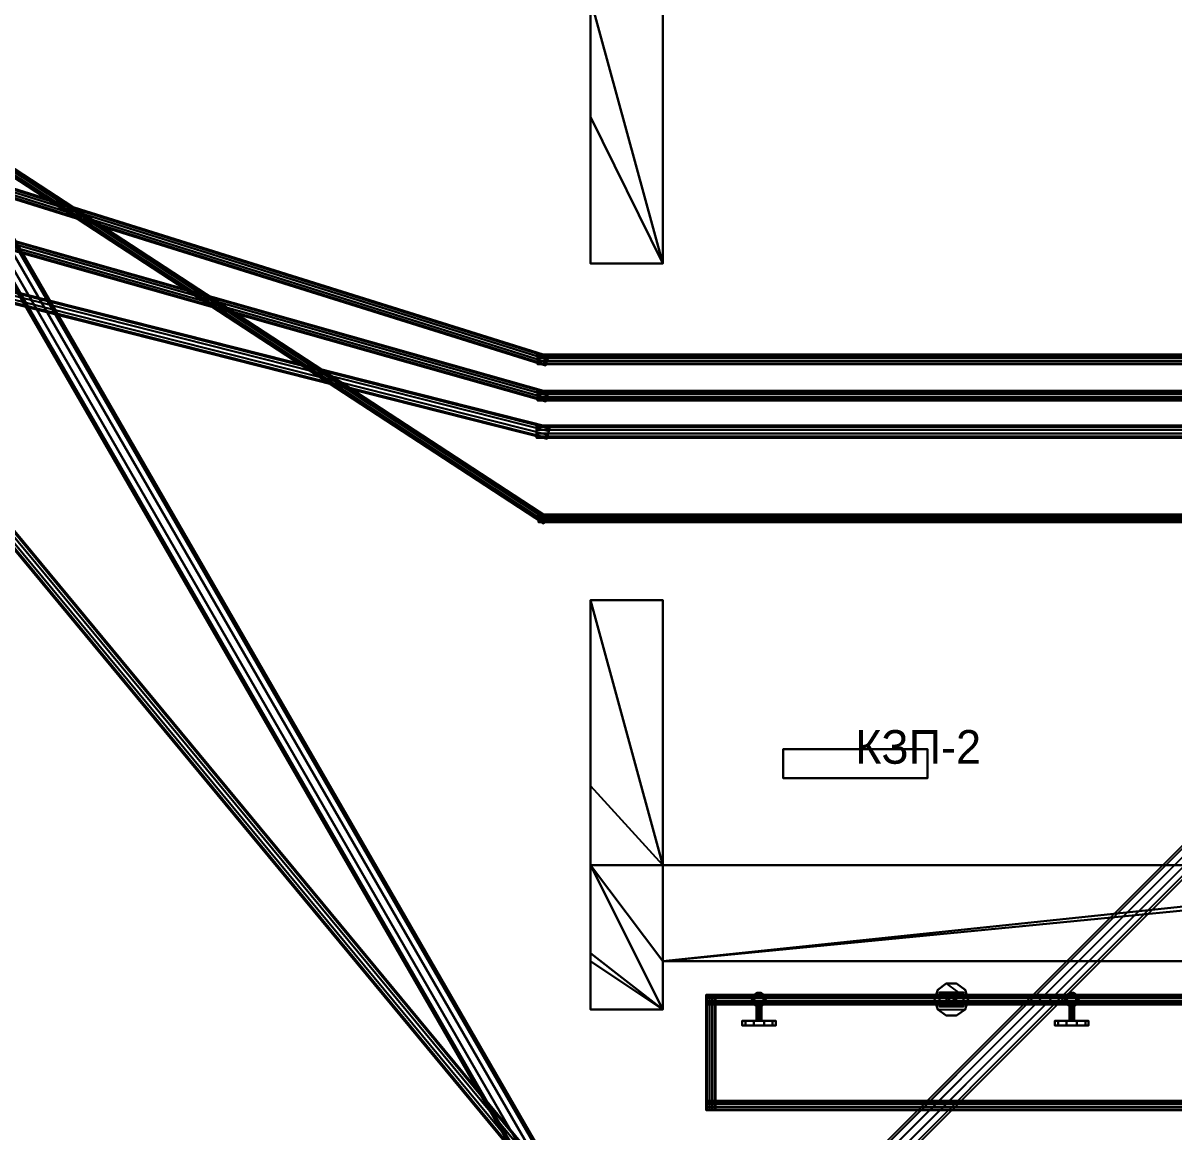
# Model space of a CAD drawing. Header units: millimetres. Extents: x -396 to 23232, y -842 to 31800.
# Drawn here: x 18453 to 20842, y 26345 to 28649 of the extents above; entities that cross this region are included whole.
import ezdxf

# ---------------------------------------------------------------- set-up
doc = ezdxf.new("R2010")
doc.units = ezdxf.units.MM
doc.layers.add('АР_3D_стены', color=8, linetype='Continuous')
doc.layers.add('ВК_3D_Марки', color=7, linetype='Continuous')
for name, color, linetype, true_color in [('ВК_3D_Арматура', 42, 'Continuous', 0xb48c3c), ('ВК_3D_В1', 4, 'Continuous', 0x06b6d4), ('ВК_3D_К1', 30, 'Continuous', 0xc2410c), ('ВК_3D_Оборудование', 9, 'Continuous', 0xe2e8f0), ('ВК_3D_Т3', 3, 'Continuous', 0x16a34a), ('ВК_3D_Т4', 82, 'Continuous', 0x84cc16)]:
    doc.layers.add(name, color=color, linetype=linetype, true_color=true_color)

msp = doc.modelspace()

# ---------------------------------------------------------------- texts
at = {"layer": 'ВК_3D_Марки'}
msp.add_text('КЗП-2', height=70, dxfattribs=at).set_placement((20182, 27110, 1620))

# ---------------------------------------------------------------- meshes
at = {"layer": 'АР_3D_стены'}
mesh = msp.add_polyface(dxfattribs=at)
corners = [(17832.2, 28349.6), (17632.2, 28349.6), (17632.2, 28399.6), (17632.2, 28399.6, 3000), (17632.2, 28349.6, 3000), (17832.2, 28349.6, 3000), (18532.2, 28849.6), (18532.2, 28699.6), (18412.2, 28699.6), (18412.2, 28699.6, 3000), (18532.2, 28699.6, 3000), (18532.2, 28849.6, 3000), (23232.2, 30449.6), (22832.2, 30449.6), (22832.2, 30451.4), (22832.2, 30451.4, 3000), (22832.2, 30449.6, 3000), (23232.2, 30449.6, 3000), (17632.2, 31799.6), (17832.2, 31799.6), (17832.2, 31799.6, 3000), (17632.2, 31799.6, 3000), (17832.2, 28699.6), (17832.2, 28699.6, 3000), (22832.2, 31399.6), (22832.2, 31399.6, 3000), (17832.2, 28849.6), (17832.2, 28849.6, 3000), (23232.2, 31799.6), (23232.2, 31799.6, 3000), (19357, 31399.6), (19357, 31399.6, 3000), (17832.2, 31399.6), (17832.2, 31399.6, 3000), (19279, 31399.6), (19279, 31399.6, 3000), (22832.2, 31799.6), (22832.2, 31799.6, 3000)]
mesh.append_faces([[corners[k] for k in face] for face in [(0, 1, 2), (3, 4, 5), (6, 7, 8), (9, 10, 11), (12, 13, 14), (15, 16, 17), (2, 18, 19), (20, 21, 3), (22, 0, 2), (3, 5, 23), (6, 8, 22), (23, 9, 11), (12, 14, 24), (25, 15, 17), (26, 6, 22), (23, 11, 27), (28, 12, 24), (25, 17, 29), (26, 22, 2), (3, 23, 27), (28, 24, 30), (31, 25, 29), (32, 26, 2), (3, 27, 33), (28, 30, 34), (35, 31, 29), (32, 2, 19), (20, 3, 33), (28, 34, 32), (33, 35, 29), (19, 28, 32), (33, 29, 20), (2, 18, 21, 3), (18, 19, 20, 21), (19, 36, 37, 20), (36, 36, 37, 37), (36, 28, 29, 37), (28, 12, 17, 29), (12, 13, 16, 17), (13, 14, 15, 16), (14, 24, 25, 15), (24, 30, 31, 25), (30, 34, 35, 31), (34, 32, 33, 35), (32, 26, 27, 33), (26, 6, 11, 27), (6, 7, 10, 11), (7, 8, 9, 10), (8, 22, 23, 9), (22, 0, 5, 23), (0, 1, 4, 5), (1, 2, 3, 4)]])
mesh = msp.add_polyface(dxfattribs=at)
corners = [(19782.2, 28149.6), (19632.2, 28149.6), (19632.2, 28453.9), (19632.2, 28453.9, 3000), (19632.2, 28149.6, 3000), (19782.2, 28149.6, 3000), (23232.2, 28199.6), (22832.2, 28199.6), (22832.2, 28269.6), (22832.2, 28269.6, 3000), (22832.2, 28199.6, 3000), (23232.2, 28199.6, 3000), (22832.2, 28849.6), (22832.2, 29449.6), (23232.2, 29449.6), (23232.2, 29449.6, 3000), (22832.2, 29449.6, 3000), (22832.2, 28849.6, 3000), (19432.2, 28699.6), (19432.2, 28849.6), (19432.2, 28849.6, 3000), (19432.2, 28699.6, 3000), (19632.2, 28699.6), (19632.2, 28699.6, 3000), (19782.2, 28699.6), (19782.2, 28699.6, 3000), (22556.9, 28699.6), (22556.9, 28699.6, 3000), (22832.2, 28699.6), (22832.2, 28699.6, 3000), (23232.2, 28699.6), (23232.2, 28699.6, 3000)]
mesh.append_faces([[corners[k] for k in face] for face in [(0, 1, 2), (3, 4, 5), (6, 7, 8), (9, 10, 11), (12, 13, 14), (15, 16, 17), (18, 19, 12), (17, 20, 21), (0, 2, 22), (23, 3, 5), (22, 18, 12), (17, 21, 23), (24, 0, 22), (23, 5, 25), (24, 22, 12), (17, 23, 25), (26, 24, 12), (17, 25, 27), (14, 6, 8), (9, 11, 15), (28, 26, 12), (17, 27, 29), (14, 8, 28), (29, 9, 15), (28, 12, 14), (15, 17, 29), (2, 22, 23, 3), (22, 18, 21, 23), (18, 19, 20, 21), (19, 12, 17, 20), (12, 13, 16, 17), (13, 14, 15, 16), (14, 30, 31, 15), (30, 30, 31, 31), (30, 6, 11, 31), (6, 7, 10, 11), (7, 8, 9, 10), (8, 28, 29, 9), (28, 28, 29, 29), (28, 26, 27, 29), (26, 24, 25, 27), (24, 0, 5, 25), (0, 1, 4, 5), (1, 2, 3, 4)]])
mesh = msp.add_polyface(dxfattribs=at)
corners = [(19782.2, 26599.6), (19632.2, 26599.6), (19632.2, 26699.6), (19632.2, 26699.6, 3000), (19632.2, 26599.6, 3000), (19782.2, 26599.6, 3000), (21832.2, 26899.6), (21832.2, 26699.6), (19782.2, 26699.6), (19782.2, 26699.6, 3000), (21832.2, 26699.6, 3000), (21832.2, 26899.6, 3000), (22832.2, 27349.6), (22832.2, 27299.6), (22556.9, 27299.6), (22556.9, 27299.6, 3000), (22832.2, 27299.6, 3000), (22832.2, 27349.6, 3000), (21682.2, 27064.2), (21682.2, 27349.6), (21832.2, 27349.6), (21832.2, 27349.6, 3000), (21682.2, 27349.6, 3000), (21682.2, 27064.2, 3000), (19632.2, 27449.6), (19782.2, 27449.6), (19782.2, 26899.6), (19782.2, 26899.6, 3000), (19782.2, 27449.6, 3000), (19632.2, 27449.6, 3000), (19632.2, 26716.8), (19632.2, 26716.8, 3000), (22244.7, 27299.6), (22244.7, 27299.6, 3000), (21682.2, 26899.6), (21682.2, 26899.6, 3000), (19632.2, 27064.2), (19632.2, 27064.2, 3000), (19632.2, 26899.6), (19632.2, 26899.6, 3000), (21832.2, 27299.6), (21832.2, 27299.6, 3000)]
mesh.append_faces([[corners[k] for k in face] for face in [(0, 1, 2), (3, 4, 5), (6, 7, 8), (9, 10, 11), (12, 13, 14), (15, 16, 17), (18, 19, 20), (21, 22, 23), (24, 25, 26), (27, 28, 29), (0, 2, 30), (31, 3, 5), (12, 14, 32), (33, 15, 17), (34, 18, 20), (21, 23, 35), (36, 24, 26), (27, 29, 37), (0, 30, 38), (39, 31, 5), (12, 32, 40), (41, 33, 17), (38, 36, 26), (27, 37, 39), (8, 0, 38), (39, 5, 9), (20, 12, 40), (41, 17, 21), (8, 38, 26), (27, 39, 9), (34, 20, 40), (41, 21, 35), (8, 26, 34), (35, 27, 9), (34, 40, 6), (11, 41, 35), (6, 8, 34), (35, 9, 11), (36, 24, 29, 37), (24, 25, 28, 29), (25, 26, 27, 28), (26, 34, 35, 27), (34, 18, 23, 35), (18, 19, 22, 23), (19, 20, 21, 22), (20, 12, 17, 21), (12, 13, 16, 17), (13, 14, 15, 16), (14, 32, 33, 15), (32, 40, 41, 33), (40, 6, 11, 41), (6, 7, 10, 11), (7, 8, 9, 10), (8, 0, 5, 9), (0, 1, 4, 5), (1, 2, 3, 4), (2, 30, 31, 3), (30, 38, 39, 31), (38, 36, 37, 39)]])
at = {"layer": 'ВК_3D_Арматура', "true_color": 0x84cc16}
mesh = msp.add_polyface(dxfattribs=at)
corners = [(20417, 26620, 294), (20410.3, 26640.6, 294), (20410.3, 26640.6, 304), (20417, 26620, 304), (20392.8, 26653.3, 294), (20392.8, 26653.3, 304), (20371.2, 26653.3, 294), (20371.2, 26653.3, 304), (20353.7, 26640.6, 294), (20353.7, 26640.6, 304), (20347, 26620, 294), (20347, 26620, 304), (20353.7, 26599.4, 294), (20353.7, 26599.4, 304), (20371.2, 26586.7, 294), (20371.2, 26586.7, 304), (20392.8, 26586.7, 294), (20392.8, 26586.7, 304), (20410.3, 26599.4, 294), (20410.3, 26599.4, 304)]
mesh.append_faces([[corners[k] for k in face] for face in [(0, 1, 2, 3), (1, 4, 5, 2), (4, 6, 7, 5), (6, 8, 9, 7), (8, 10, 11, 9), (10, 12, 13, 11), (12, 14, 15, 13), (14, 16, 17, 15), (16, 18, 19, 17), (18, 0, 3, 19), (18, 16, 14, 12), (3, 2, 5, 7)]])
at = {"layer": 'ВК_3D_Арматура', "true_color": 0xbf9142}
mesh = msp.add_polyface(dxfattribs=at)
corners = [(19996.5, 26620, 225), (19993.7, 26628.5, 225), (19993.7, 26628.5, 275), (19996.5, 26620, 275), (19986.5, 26633.8, 225), (19986.5, 26633.8, 275), (19977.5, 26633.8, 225), (19977.5, 26633.8, 275), (19970.3, 26628.5, 225), (19970.3, 26628.5, 275), (19967.5, 26620, 225), (19967.5, 26620, 275), (19970.3, 26611.5, 225), (19970.3, 26611.5, 275), (19977.5, 26606.2, 225), (19977.5, 26606.2, 275), (19986.5, 26606.2, 225), (19986.5, 26606.2, 275), (19993.7, 26611.5, 225), (19993.7, 26611.5, 275)]
mesh.append_faces([[corners[k] for k in face] for face in [(0, 1, 2, 3), (1, 4, 5, 2), (4, 6, 7, 5), (6, 8, 9, 7), (8, 10, 11, 9), (10, 12, 13, 11), (12, 14, 15, 13), (14, 16, 17, 15), (16, 18, 19, 17), (18, 0, 3, 19), (18, 16, 14, 12), (3, 2, 5, 7)]])
mesh = msp.add_polyface(dxfattribs=at)
corners = [(20357, 26634.5, 250), (20357, 26631.7, 258.5), (20407, 26631.7, 258.5), (20407, 26634.5, 250), (20357, 26624.5, 263.8), (20407, 26624.5, 263.8), (20357, 26615.5, 263.8), (20407, 26615.5, 263.8), (20357, 26608.3, 258.5), (20407, 26608.3, 258.5), (20357, 26605.5, 250), (20407, 26605.5, 250), (20357, 26608.3, 241.5), (20407, 26608.3, 241.5), (20357, 26615.5, 236.2), (20407, 26615.5, 236.2), (20357, 26624.5, 236.2), (20407, 26624.5, 236.2), (20357, 26631.7, 241.5), (20407, 26631.7, 241.5)]
mesh.append_faces([[corners[k] for k in face] for face in [(0, 1, 2, 3), (1, 4, 5, 2), (4, 6, 7, 5), (6, 8, 9, 7), (8, 10, 11, 9), (10, 12, 13, 11), (12, 14, 15, 13), (14, 16, 17, 15), (16, 18, 19, 17), (18, 0, 3, 19), (18, 16, 14, 12), (3, 2, 5, 7)]])
mesh = msp.add_polyface(dxfattribs=at)
corners = [(20387, 26620, 264), (20386, 26622.9, 264), (20386, 26622.9, 294), (20387, 26620, 294), (20383.5, 26624.8, 264), (20383.5, 26624.8, 294), (20380.5, 26624.8, 264), (20380.5, 26624.8, 294), (20378, 26622.9, 264), (20378, 26622.9, 294), (20377, 26620, 264), (20377, 26620, 294), (20378, 26617.1, 264), (20378, 26617.1, 294), (20380.5, 26615.2, 264), (20380.5, 26615.2, 294), (20383.5, 26615.2, 264), (20383.5, 26615.2, 294), (20386, 26617.1, 264), (20386, 26617.1, 294)]
mesh.append_faces([[corners[k] for k in face] for face in [(0, 1, 2, 3), (1, 4, 5, 2), (4, 6, 7, 5), (6, 8, 9, 7), (8, 10, 11, 9), (10, 12, 13, 11), (12, 14, 15, 13), (14, 16, 17, 15), (16, 18, 19, 17), (18, 0, 3, 19), (18, 16, 14, 12), (3, 2, 5, 7)]])
mesh = msp.add_polyface(dxfattribs=at)
corners = [(20646.5, 26620, 225), (20643.7, 26628.5, 225), (20643.7, 26628.5, 275), (20646.5, 26620, 275), (20636.5, 26633.8, 225), (20636.5, 26633.8, 275), (20627.5, 26633.8, 225), (20627.5, 26633.8, 275), (20620.3, 26628.5, 225), (20620.3, 26628.5, 275), (20617.5, 26620, 225), (20617.5, 26620, 275), (20620.3, 26611.5, 225), (20620.3, 26611.5, 275), (20627.5, 26606.2, 225), (20627.5, 26606.2, 275), (20636.5, 26606.2, 225), (20636.5, 26606.2, 275), (20643.7, 26611.5, 225), (20643.7, 26611.5, 275)]
mesh.append_faces([[corners[k] for k in face] for face in [(0, 1, 2, 3), (1, 4, 5, 2), (4, 6, 7, 5), (6, 8, 9, 7), (8, 10, 11, 9), (10, 12, 13, 11), (12, 14, 15, 13), (14, 16, 17, 15), (16, 18, 19, 17), (18, 0, 3, 19), (18, 16, 14, 12), (3, 2, 5, 7)]])
mesh = msp.add_polyface(dxfattribs=at)
corners = [(19987, 26606, 250), (19986, 26606, 252.9), (19986, 26576, 252.9), (19987, 26576, 250), (19983.5, 26606, 254.8), (19983.5, 26576, 254.8), (19980.5, 26606, 254.8), (19980.5, 26576, 254.8), (19978, 26606, 252.9), (19978, 26576, 252.9), (19977, 26606, 250), (19977, 26576, 250), (19978, 26606, 247.1), (19978, 26576, 247.1), (19980.5, 26606, 245.2), (19980.5, 26576, 245.2), (19983.5, 26606, 245.2), (19983.5, 26576, 245.2), (19986, 26606, 247.1), (19986, 26576, 247.1)]
mesh.append_faces([[corners[k] for k in face] for face in [(0, 1, 2, 3), (1, 4, 5, 2), (4, 6, 7, 5), (6, 8, 9, 7), (8, 10, 11, 9), (10, 12, 13, 11), (12, 14, 15, 13), (14, 16, 17, 15), (16, 18, 19, 17), (18, 0, 3, 19), (18, 16, 14, 12), (3, 2, 5, 7)]])
mesh = msp.add_polyface(dxfattribs=at)
corners = [(20637, 26606, 250), (20636, 26606, 252.9), (20636, 26576, 252.9), (20637, 26576, 250), (20633.5, 26606, 254.8), (20633.5, 26576, 254.8), (20630.5, 26606, 254.8), (20630.5, 26576, 254.8), (20628, 26606, 252.9), (20628, 26576, 252.9), (20627, 26606, 250), (20627, 26576, 250), (20628, 26606, 247.1), (20628, 26576, 247.1), (20630.5, 26606, 245.2), (20630.5, 26576, 245.2), (20633.5, 26606, 245.2), (20633.5, 26576, 245.2), (20636, 26606, 247.1), (20636, 26576, 247.1)]
mesh.append_faces([[corners[k] for k in face] for face in [(0, 1, 2, 3), (1, 4, 5, 2), (4, 6, 7, 5), (6, 8, 9, 7), (8, 10, 11, 9), (10, 12, 13, 11), (12, 14, 15, 13), (14, 16, 17, 15), (16, 18, 19, 17), (18, 0, 3, 19), (18, 16, 14, 12), (3, 2, 5, 7)]])
at = {"layer": 'ВК_3D_Арматура', "true_color": 0x84cc16}
mesh = msp.add_polyface(dxfattribs=at)
corners = [(20017, 26576, 250), (20010.3, 26576, 270.6), (20010.3, 26566, 270.6), (20017, 26566, 250), (19992.8, 26576, 283.3), (19992.8, 26566, 283.3), (19971.2, 26576, 283.3), (19971.2, 26566, 283.3), (19953.7, 26576, 270.6), (19953.7, 26566, 270.6), (19947, 26576, 250), (19947, 26566, 250), (19953.7, 26576, 229.4), (19953.7, 26566, 229.4), (19971.2, 26576, 216.7), (19971.2, 26566, 216.7), (19992.8, 26576, 216.7), (19992.8, 26566, 216.7), (20010.3, 26576, 229.4), (20010.3, 26566, 229.4)]
mesh.append_faces([[corners[k] for k in face] for face in [(0, 1, 2, 3), (1, 4, 5, 2), (4, 6, 7, 5), (6, 8, 9, 7), (8, 10, 11, 9), (10, 12, 13, 11), (12, 14, 15, 13), (14, 16, 17, 15), (16, 18, 19, 17), (18, 0, 3, 19), (18, 16, 14, 12), (3, 2, 5, 7)]])
mesh = msp.add_polyface(dxfattribs=at)
corners = [(20667, 26576, 250), (20660.3, 26576, 270.6), (20660.3, 26566, 270.6), (20667, 26566, 250), (20642.8, 26576, 283.3), (20642.8, 26566, 283.3), (20621.2, 26576, 283.3), (20621.2, 26566, 283.3), (20603.7, 26576, 270.6), (20603.7, 26566, 270.6), (20597, 26576, 250), (20597, 26566, 250), (20603.7, 26576, 229.4), (20603.7, 26566, 229.4), (20621.2, 26576, 216.7), (20621.2, 26566, 216.7), (20642.8, 26576, 216.7), (20642.8, 26566, 216.7), (20660.3, 26576, 229.4), (20660.3, 26566, 229.4)]
mesh.append_faces([[corners[k] for k in face] for face in [(0, 1, 2, 3), (1, 4, 5, 2), (4, 6, 7, 5), (6, 8, 9, 7), (8, 10, 11, 9), (10, 12, 13, 11), (12, 14, 15, 13), (14, 16, 17, 15), (16, 18, 19, 17), (18, 0, 3, 19), (18, 16, 14, 12), (3, 2, 5, 7)]])
at = {"layer": 'ВК_3D_В1'}
mesh = msp.add_polyface(dxfattribs=at)
corners = [(19534.3, 27608.9, -230), (19535.2, 27610.2, -225.3), (18081.8, 28559, -225.3), (18080.9, 28557.7, -230), (19537.3, 27613.6, -222.4), (18083.9, 28562.3, -222.4), (19540.1, 27617.7, -222.4), (18086.7, 28566.4, -222.4), (19542.2, 27621, -225.3), (18088.8, 28569.8, -225.3), (19543.1, 27622.3, -230), (18089.7, 28571.1, -230), (19542.2, 27621, -234.7), (18088.8, 28569.8, -234.7), (19540.1, 27617.7, -237.6), (18086.7, 28566.4, -237.6), (19537.3, 27613.6, -237.6), (18083.9, 28562.3, -237.6), (19535.2, 27610.2, -234.7), (18081.8, 28559, -234.7)]
mesh.append_faces([[corners[k] for k in face] for face in [(0, 1, 2, 3), (1, 4, 5, 2), (4, 6, 7, 5), (6, 8, 9, 7), (8, 10, 11, 9), (10, 12, 13, 11), (12, 14, 15, 13), (14, 16, 17, 15), (16, 18, 19, 17), (18, 0, 3, 19), (18, 16, 14, 12), (3, 2, 5, 7)]])
mesh = msp.add_polyface(dxfattribs=at)
corners = [(19530.4, 26232.4, -230), (19532.2, 26233.9, -222.7), (18016.2, 28063.2, -222.7), (18014.4, 28061.6, -230), (19537, 26237.9, -218.1), (18021, 28067.2, -218.1), (19543, 26242.8, -218.1), (18027, 28072.1, -218.1), (19547.8, 26246.8, -222.7), (18031.8, 28076.1, -222.7), (19549.6, 26248.4, -230), (18033.6, 28077.6, -230), (19547.8, 26246.8, -237.3), (18031.8, 28076.1, -237.3), (19543, 26242.8, -241.9), (18027, 28072.1, -241.9), (19537, 26237.9, -241.9), (18021, 28067.2, -241.9), (19532.2, 26233.9, -237.3), (18016.2, 28063.2, -237.3)]
mesh.append_faces([[corners[k] for k in face] for face in [(0, 1, 2, 3), (1, 4, 5, 2), (4, 6, 7, 5), (6, 8, 9, 7), (8, 10, 11, 9), (10, 12, 13, 11), (12, 14, 15, 13), (14, 16, 17, 15), (16, 18, 19, 17), (18, 0, 3, 19), (18, 16, 14, 12), (3, 2, 5, 7)]])
mesh = msp.add_polyface(dxfattribs=at)
corners = [(21280, 27612, -230), (21280, 27613.5, -225.3), (19524, 27613.5, -225.3), (19524, 27612, -230), (21280, 27617.5, -222.4), (19524, 27617.5, -222.4), (21280, 27622.5, -222.4), (19524, 27622.5, -222.4), (21280, 27626.5, -225.3), (19524, 27626.5, -225.3), (21280, 27628, -230), (19524, 27628, -230), (21280, 27626.5, -234.7), (19524, 27626.5, -234.7), (21280, 27622.5, -237.6), (19524, 27622.5, -237.6), (21280, 27617.5, -237.6), (19524, 27617.5, -237.6), (21280, 27613.5, -234.7), (19524, 27613.5, -234.7)]
mesh.append_faces([[corners[k] for k in face] for face in [(0, 1, 2, 3), (1, 4, 5, 2), (4, 6, 7, 5), (6, 8, 9, 7), (8, 10, 11, 9), (10, 12, 13, 11), (12, 14, 15, 13), (14, 16, 17, 15), (16, 18, 19, 17), (18, 0, 3, 19), (18, 16, 14, 12), (3, 2, 5, 7)]])
at = {"layer": 'ВК_3D_К1'}
mesh = msp.add_polyface(dxfattribs=at)
corners = [(17491.2, 29834.1, -528.5), (17487.2, 29831.5, -513.8), (19687.2, 26021, -601.8), (19691.1, 26023.7, -616.5), (17476.4, 29825.1, -504.7), (19676.4, 26014.6, -592.7), (17463, 29817.4, -504.7), (19663, 26006.9, -592.7), (17452.1, 29811.3, -513.8), (19652.1, 26000.8, -601.8), (17447.9, 29809.1, -528.5), (19647.8, 25998.7, -616.5), (17451.8, 29811.8, -543.2), (19651.8, 26001.3, -631.2), (17462.6, 29818.2, -552.3), (19662.6, 26007.7, -640.3), (17476, 29825.9, -552.3), (19676, 26015.4, -640.3), (17486.9, 29832, -543.2), (19686.9, 26021.5, -631.2)]
mesh.append_faces([[corners[k] for k in face] for face in [(0, 1, 2, 3), (1, 4, 5, 2), (4, 6, 7, 5), (6, 8, 9, 7), (8, 10, 11, 9), (10, 12, 13, 11), (12, 14, 15, 13), (14, 16, 17, 15), (16, 18, 19, 17), (18, 0, 3, 19), (18, 16, 14, 12), (3, 2, 5, 7)]])
mesh = msp.add_polyface(dxfattribs=at)
corners = [(21192.3, 27200, -558.2), (21188.7, 27203.1, -543.6), (19653.3, 25667.7, -608.8), (19657, 25664.7, -623.5), (21179.6, 27211.7, -534.5), (19644.3, 25676.4, -599.7), (21168.7, 27222.6, -534.5), (19633.4, 25687.3, -599.7), (21160.1, 27231.7, -543.6), (19624.7, 25696.3, -608.8), (21157, 27235.3, -558.2), (19621.7, 25700, -623.5), (21160.7, 27232.3, -572.9), (19625.3, 25696.9, -638.1), (21169.7, 27223.6, -582), (19634.4, 25688.3, -647.2), (21180.6, 27212.7, -582), (19645.3, 25677.4, -647.2), (21189.3, 27203.7, -572.9), (19653.9, 25668.3, -638.1)]
mesh.append_faces([[corners[k] for k in face] for face in [(0, 1, 2, 3), (1, 4, 5, 2), (4, 6, 7, 5), (6, 8, 9, 7), (8, 10, 11, 9), (10, 12, 13, 11), (12, 14, 15, 13), (14, 16, 17, 15), (16, 18, 19, 17), (18, 0, 3, 19), (18, 16, 14, 12), (3, 2, 5, 7)]])
at = {"layer": 'ВК_3D_Оборудование', "true_color": 0xe2e8f0}
mesh = msp.add_polyface(dxfattribs=at)
corners = [(20032, 27080, 1200), (20032, 27140, 1200), (20332, 27140, 1200), (20332, 27080, 1200), (20032, 27080, 1500), (20332, 27080, 1500), (20332, 27140, 1500), (20032, 27140, 1500)]
mesh.append_faces([[corners[k] for k in face] for face in [(0, 1, 2, 3), (4, 5, 6, 7), (0, 3, 5, 4), (3, 2, 6, 5), (2, 1, 7, 6), (1, 0, 4, 7)]])
at = {"layer": 'ВК_3D_Т3'}
mesh = msp.add_polyface(dxfattribs=at)
corners = [(19538.9, 27862.7, -175), (19539.4, 27864.5, -169.1), (18020.2, 28294.9, -169.1), (18019.7, 28293.1, -175), (19540.8, 27869.3, -165.5), (18021.5, 28299.8, -165.5), (19542.5, 27875.2, -165.5), (18023.2, 28305.7, -165.5), (19543.8, 27880.1, -169.1), (18024.6, 28310.5, -169.1), (19544.3, 27881.9, -175), (18025.1, 28312.3, -175), (19543.8, 27880.1, -180.9), (18024.6, 28310.5, -180.9), (19542.5, 27875.2, -184.5), (18023.2, 28305.7, -184.5), (19540.8, 27869.3, -184.5), (18021.5, 28299.8, -184.5), (19539.4, 27864.5, -180.9), (18020.2, 28294.9, -180.9)]
mesh.append_faces([[corners[k] for k in face] for face in [(0, 1, 2, 3), (1, 4, 5, 2), (4, 6, 7, 5), (6, 8, 9, 7), (8, 10, 11, 9), (10, 12, 13, 11), (12, 14, 15, 13), (14, 16, 17, 15), (16, 18, 19, 17), (18, 0, 3, 19), (18, 16, 14, 12), (3, 2, 5, 7)]])
mesh = msp.add_polyface(dxfattribs=at)
corners = [(19541, 27784.8, -175), (19541.6, 27787.1, -167.7), (18017.4, 28173.3, -167.7), (18016.8, 28171, -175), (19543.2, 27793.2, -163.1), (18018.9, 28179.3, -163.1), (19545.1, 27800.7, -163.1), (18020.8, 28186.8, -163.1), (19546.6, 27806.7, -167.7), (18022.4, 28192.9, -167.7), (19547.2, 27809, -175), (18023, 28195.2, -175), (19546.6, 27806.7, -182.3), (18022.4, 28192.9, -182.3), (19545.1, 27800.7, -186.9), (18020.8, 28186.8, -186.9), (19543.2, 27793.2, -186.9), (18018.9, 28179.3, -186.9), (19541.6, 27787.1, -182.3), (18017.4, 28173.3, -182.3)]
mesh.append_faces([[corners[k] for k in face] for face in [(0, 1, 2, 3), (1, 4, 5, 2), (4, 6, 7, 5), (6, 8, 9, 7), (8, 10, 11, 9), (10, 12, 13, 11), (12, 14, 15, 13), (14, 16, 17, 15), (16, 18, 19, 17), (18, 0, 3, 19), (18, 16, 14, 12), (3, 2, 5, 7)]])
mesh = msp.add_polyface(dxfattribs=at)
corners = [(22182, 27865, -175), (22182, 27866.9, -169.1), (19522, 27866.9, -169.1), (19522, 27865, -175), (22182, 27871.9, -165.5), (19522, 27871.9, -165.5), (22182, 27878.1, -165.5), (19522, 27878.1, -165.5), (22182, 27883.1, -169.1), (19522, 27883.1, -169.1), (22182, 27885, -175), (19522, 27885, -175), (22182, 27883.1, -180.9), (19522, 27883.1, -180.9), (22182, 27878.1, -184.5), (19522, 27878.1, -184.5), (22182, 27871.9, -184.5), (19522, 27871.9, -184.5), (22182, 27866.9, -180.9), (19522, 27866.9, -180.9)]
mesh.append_faces([[corners[k] for k in face] for face in [(0, 1, 2, 3), (1, 4, 5, 2), (4, 6, 7, 5), (6, 8, 9, 7), (8, 10, 11, 9), (10, 12, 13, 11), (12, 14, 15, 13), (14, 16, 17, 15), (16, 18, 19, 17), (18, 0, 3, 19), (18, 16, 14, 12), (3, 2, 5, 7)]])
mesh = msp.add_polyface(dxfattribs=at)
corners = [(22094.5, 27787.5, -175), (22094.5, 27789.9, -167.7), (19519.5, 27789.9, -167.7), (19519.5, 27787.5, -175), (22094.5, 27796.1, -163.1), (19519.5, 27796.1, -163.1), (22094.5, 27803.9, -163.1), (19519.5, 27803.9, -163.1), (22094.5, 27810.1, -167.7), (19519.5, 27810.1, -167.7), (22094.5, 27812.5, -175), (19519.5, 27812.5, -175), (22094.5, 27810.1, -182.3), (19519.5, 27810.1, -182.3), (22094.5, 27803.9, -186.9), (19519.5, 27803.9, -186.9), (22094.5, 27796.1, -186.9), (19519.5, 27796.1, -186.9), (22094.5, 27789.9, -182.3), (19519.5, 27789.9, -182.3)]
mesh.append_faces([[corners[k] for k in face] for face in [(0, 1, 2, 3), (1, 4, 5, 2), (4, 6, 7, 5), (6, 8, 9, 7), (8, 10, 11, 9), (10, 12, 13, 11), (12, 14, 15, 13), (14, 16, 17, 15), (16, 18, 19, 17), (18, 0, 3, 19), (18, 16, 14, 12), (3, 2, 5, 7)]])
at = {"layer": 'ВК_3D_Т4'}
mesh = msp.add_polyface(dxfattribs=at)
corners = [(18025.4, 28432.5, -175), (18024.9, 28430.7, -169.1), (19544, 27954.7, -169.1), (19544.5, 27956.6, -175), (18023.4, 28425.9, -165.5), (19542.5, 27950, -165.5), (18021.5, 28420, -165.5), (19540.6, 27944.1, -165.5), (18020, 28415.3, -169.1), (19539.1, 27939.3, -169.1), (18019.5, 28413.4, -175), (19538.6, 27937.5, -175), (18020, 28415.3, -180.9), (19539.1, 27939.3, -180.9), (18021.5, 28420, -184.5), (19540.6, 27944.1, -184.5), (18023.4, 28425.9, -184.5), (19542.5, 27950, -184.5), (18024.9, 28430.7, -180.9), (19544, 27954.7, -180.9)]
mesh.append_faces([[corners[k] for k in face] for face in [(0, 1, 2, 3), (1, 4, 5, 2), (4, 6, 7, 5), (6, 8, 9, 7), (8, 10, 11, 9), (10, 12, 13, 11), (12, 14, 15, 13), (14, 16, 17, 15), (16, 18, 19, 17), (18, 0, 3, 19), (18, 16, 14, 12), (3, 2, 5, 7)]])
mesh = msp.add_polyface(dxfattribs=at)
corners = [(19522, 27960, -175), (19522, 27958.1, -169.1), (22442, 27958.1, -169.1), (22442, 27960, -175), (19522, 27953.1, -165.5), (22442, 27953.1, -165.5), (19522, 27946.9, -165.5), (22442, 27946.9, -165.5), (19522, 27941.9, -169.1), (22442, 27941.9, -169.1), (19522, 27940, -175), (22442, 27940, -175), (19522, 27941.9, -180.9), (22442, 27941.9, -180.9), (19522, 27946.9, -184.5), (22442, 27946.9, -184.5), (19522, 27953.1, -184.5), (22442, 27953.1, -184.5), (19522, 27958.1, -180.9), (22442, 27958.1, -180.9)]
mesh.append_faces([[corners[k] for k in face] for face in [(0, 1, 2, 3), (1, 4, 5, 2), (4, 6, 7, 5), (6, 8, 9, 7), (8, 10, 11, 9), (10, 12, 13, 11), (12, 14, 15, 13), (14, 16, 17, 15), (16, 18, 19, 17), (18, 0, 3, 19), (18, 16, 14, 12), (3, 2, 5, 7)]])
mesh = msp.add_polyface(dxfattribs=at)
corners = [(19872, 26390, -175), (19873.9, 26390, -169.1), (19873.9, 26630, -169.1), (19872, 26630, -175), (19878.9, 26390, -165.5), (19878.9, 26630, -165.5), (19885.1, 26390, -165.5), (19885.1, 26630, -165.5), (19890.1, 26390, -169.1), (19890.1, 26630, -169.1), (19892, 26390, -175), (19892, 26630, -175), (19890.1, 26390, -180.9), (19890.1, 26630, -180.9), (19885.1, 26390, -184.5), (19885.1, 26630, -184.5), (19878.9, 26390, -184.5), (19878.9, 26630, -184.5), (19873.9, 26390, -180.9), (19873.9, 26630, -180.9)]
mesh.append_faces([[corners[k] for k in face] for face in [(0, 1, 2, 3), (1, 4, 5, 2), (4, 6, 7, 5), (6, 8, 9, 7), (8, 10, 11, 9), (10, 12, 13, 11), (12, 14, 15, 13), (14, 16, 17, 15), (16, 18, 19, 17), (18, 0, 3, 19), (18, 16, 14, 12), (3, 2, 5, 7)]])
mesh = msp.add_polyface(dxfattribs=at)
corners = [(19872, 26630, -175), (19872, 26628.1, -169.1), (19992, 26628.1, -169.1), (19992, 26630, -175), (19872, 26623.1, -165.5), (19992, 26623.1, -165.5), (19872, 26616.9, -165.5), (19992, 26616.9, -165.5), (19872, 26611.9, -169.1), (19992, 26611.9, -169.1), (19872, 26610, -175), (19992, 26610, -175), (19872, 26611.9, -180.9), (19992, 26611.9, -180.9), (19872, 26616.9, -184.5), (19992, 26616.9, -184.5), (19872, 26623.1, -184.5), (19992, 26623.1, -184.5), (19872, 26628.1, -180.9), (19992, 26628.1, -180.9)]
mesh.append_faces([[corners[k] for k in face] for face in [(0, 1, 2, 3), (1, 4, 5, 2), (4, 6, 7, 5), (6, 8, 9, 7), (8, 10, 11, 9), (10, 12, 13, 11), (12, 14, 15, 13), (14, 16, 17, 15), (16, 18, 19, 17), (18, 0, 3, 19), (18, 16, 14, 12), (3, 2, 5, 7)]])
mesh = msp.add_polyface(dxfattribs=at)
corners = [(19972, 26630, 250), (19972, 26628.1, 255.9), (20392, 26628.1, 255.9), (20392, 26630, 250), (19972, 26623.1, 259.5), (20392, 26623.1, 259.5), (19972, 26616.9, 259.5), (20392, 26616.9, 259.5), (19972, 26611.9, 255.9), (20392, 26611.9, 255.9), (19972, 26610, 250), (20392, 26610, 250), (19972, 26611.9, 244.1), (20392, 26611.9, 244.1), (19972, 26616.9, 240.5), (20392, 26616.9, 240.5), (19972, 26623.1, 240.5), (20392, 26623.1, 240.5), (19972, 26628.1, 244.1), (20392, 26628.1, 244.1)]
mesh.append_faces([[corners[k] for k in face] for face in [(0, 1, 2, 3), (1, 4, 5, 2), (4, 6, 7, 5), (6, 8, 9, 7), (8, 10, 11, 9), (10, 12, 13, 11), (12, 14, 15, 13), (14, 16, 17, 15), (16, 18, 19, 17), (18, 0, 3, 19), (18, 16, 14, 12), (3, 2, 5, 7)]])
mesh = msp.add_polyface(dxfattribs=at)
corners = [(19992, 26620, -185), (19990.1, 26625.9, -185), (19990.1, 26625.9, 260), (19992, 26620, 260), (19985.1, 26629.5, -185), (19985.1, 26629.5, 260), (19978.9, 26629.5, -185), (19978.9, 26629.5, 260), (19973.9, 26625.9, -185), (19973.9, 26625.9, 260), (19972, 26620, -185), (19972, 26620, 260), (19973.9, 26614.1, -185), (19973.9, 26614.1, 260), (19978.9, 26610.5, -185), (19978.9, 26610.5, 260), (19985.1, 26610.5, -185), (19985.1, 26610.5, 260), (19990.1, 26614.1, -185), (19990.1, 26614.1, 260)]
mesh.append_faces([[corners[k] for k in face] for face in [(0, 1, 2, 3), (1, 4, 5, 2), (4, 6, 7, 5), (6, 8, 9, 7), (8, 10, 11, 9), (10, 12, 13, 11), (12, 14, 15, 13), (14, 16, 17, 15), (16, 18, 19, 17), (18, 0, 3, 19), (18, 16, 14, 12), (3, 2, 5, 7)]])
mesh = msp.add_polyface(dxfattribs=at)
corners = [(20372, 26630, -175), (20372, 26628.1, -169.1), (20642, 26628.1, -169.1), (20642, 26630, -175), (20372, 26623.1, -165.5), (20642, 26623.1, -165.5), (20372, 26616.9, -165.5), (20642, 26616.9, -165.5), (20372, 26611.9, -169.1), (20642, 26611.9, -169.1), (20372, 26610, -175), (20642, 26610, -175), (20372, 26611.9, -180.9), (20642, 26611.9, -180.9), (20372, 26616.9, -184.5), (20642, 26616.9, -184.5), (20372, 26623.1, -184.5), (20642, 26623.1, -184.5), (20372, 26628.1, -180.9), (20642, 26628.1, -180.9)]
mesh.append_faces([[corners[k] for k in face] for face in [(0, 1, 2, 3), (1, 4, 5, 2), (4, 6, 7, 5), (6, 8, 9, 7), (8, 10, 11, 9), (10, 12, 13, 11), (12, 14, 15, 13), (14, 16, 17, 15), (16, 18, 19, 17), (18, 0, 3, 19), (18, 16, 14, 12), (3, 2, 5, 7)]])
mesh = msp.add_polyface(dxfattribs=at)
corners = [(20392, 26620, 260), (20390.1, 26625.9, 260), (20390.1, 26625.9, -185), (20392, 26620, -185), (20385.1, 26629.5, 260), (20385.1, 26629.5, -185), (20378.9, 26629.5, 260), (20378.9, 26629.5, -185), (20373.9, 26625.9, 260), (20373.9, 26625.9, -185), (20372, 26620, 260), (20372, 26620, -185), (20373.9, 26614.1, 260), (20373.9, 26614.1, -185), (20378.9, 26610.5, 260), (20378.9, 26610.5, -185), (20385.1, 26610.5, 260), (20385.1, 26610.5, -185), (20390.1, 26614.1, 260), (20390.1, 26614.1, -185)]
mesh.append_faces([[corners[k] for k in face] for face in [(0, 1, 2, 3), (1, 4, 5, 2), (4, 6, 7, 5), (6, 8, 9, 7), (8, 10, 11, 9), (10, 12, 13, 11), (12, 14, 15, 13), (14, 16, 17, 15), (16, 18, 19, 17), (18, 0, 3, 19), (18, 16, 14, 12), (3, 2, 5, 7)]])
mesh = msp.add_polyface(dxfattribs=at)
corners = [(20622, 26630, 250), (20622, 26628.1, 255.9), (21042, 26628.1, 255.9), (21042, 26630, 250), (20622, 26623.1, 259.5), (21042, 26623.1, 259.5), (20622, 26616.9, 259.5), (21042, 26616.9, 259.5), (20622, 26611.9, 255.9), (21042, 26611.9, 255.9), (20622, 26610, 250), (21042, 26610, 250), (20622, 26611.9, 244.1), (21042, 26611.9, 244.1), (20622, 26616.9, 240.5), (21042, 26616.9, 240.5), (20622, 26623.1, 240.5), (21042, 26623.1, 240.5), (20622, 26628.1, 244.1), (21042, 26628.1, 244.1)]
mesh.append_faces([[corners[k] for k in face] for face in [(0, 1, 2, 3), (1, 4, 5, 2), (4, 6, 7, 5), (6, 8, 9, 7), (8, 10, 11, 9), (10, 12, 13, 11), (12, 14, 15, 13), (14, 16, 17, 15), (16, 18, 19, 17), (18, 0, 3, 19), (18, 16, 14, 12), (3, 2, 5, 7)]])
mesh = msp.add_polyface(dxfattribs=at)
corners = [(20642, 26620, -185), (20640.1, 26625.9, -185), (20640.1, 26625.9, 260), (20642, 26620, 260), (20635.1, 26629.5, -185), (20635.1, 26629.5, 260), (20628.9, 26629.5, -185), (20628.9, 26629.5, 260), (20623.9, 26625.9, -185), (20623.9, 26625.9, 260), (20622, 26620, -185), (20622, 26620, 260), (20623.9, 26614.1, -185), (20623.9, 26614.1, 260), (20628.9, 26610.5, -185), (20628.9, 26610.5, 260), (20635.1, 26610.5, -185), (20635.1, 26610.5, 260), (20640.1, 26614.1, -185), (20640.1, 26614.1, 260)]
mesh.append_faces([[corners[k] for k in face] for face in [(0, 1, 2, 3), (1, 4, 5, 2), (4, 6, 7, 5), (6, 8, 9, 7), (8, 10, 11, 9), (10, 12, 13, 11), (12, 14, 15, 13), (14, 16, 17, 15), (16, 18, 19, 17), (18, 0, 3, 19), (18, 16, 14, 12), (3, 2, 5, 7)]])
mesh = msp.add_polyface(dxfattribs=at)
corners = [(21262, 26390, -175), (21262, 26391.9, -169.1), (19872, 26391.9, -169.1), (19872, 26390, -175), (21262, 26396.9, -165.5), (19872, 26396.9, -165.5), (21262, 26403.1, -165.5), (19872, 26403.1, -165.5), (21262, 26408.1, -169.1), (19872, 26408.1, -169.1), (21262, 26410, -175), (19872, 26410, -175), (21262, 26408.1, -180.9), (19872, 26408.1, -180.9), (21262, 26403.1, -184.5), (19872, 26403.1, -184.5), (21262, 26396.9, -184.5), (19872, 26396.9, -184.5), (21262, 26391.9, -180.9), (19872, 26391.9, -180.9)]
mesh.append_faces([[corners[k] for k in face] for face in [(0, 1, 2, 3), (1, 4, 5, 2), (4, 6, 7, 5), (6, 8, 9, 7), (8, 10, 11, 9), (10, 12, 13, 11), (12, 14, 15, 13), (14, 16, 17, 15), (16, 18, 19, 17), (18, 0, 3, 19), (18, 16, 14, 12), (3, 2, 5, 7)]])

doc.saveas('drawing.dxf')
